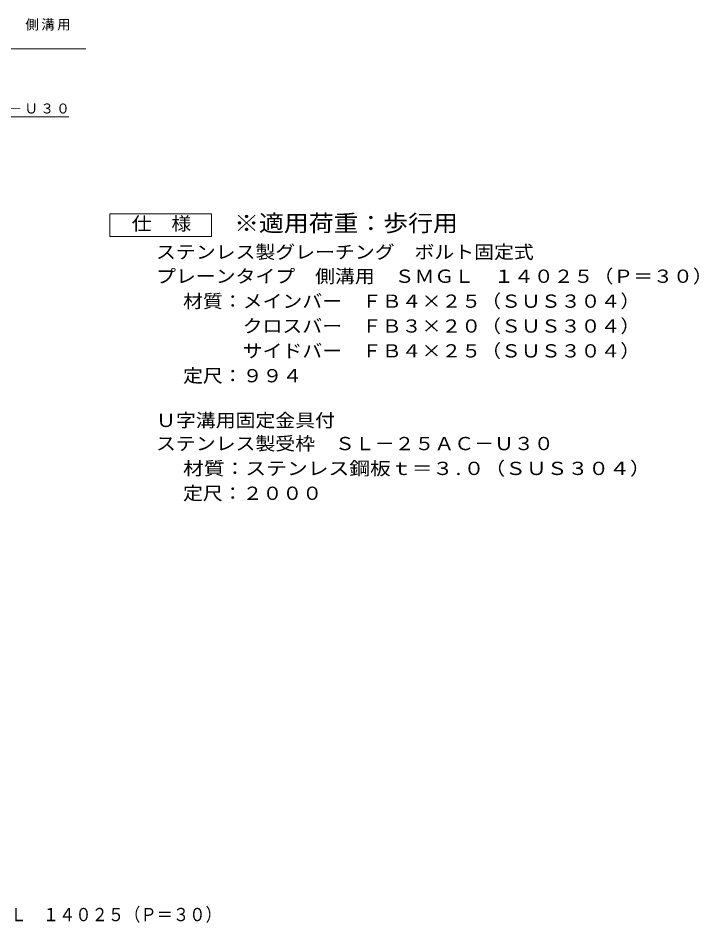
# Model space of a CAD drawing. Units: millimetres at full size; details may follow other scales. Extents: x -437 to 461, y -392 to 305.
# Drawn here: x 159.9 to 461.2, y -382.2 to 18.4 of the extents above; entities that cross this region are included whole.
import ezdxf
from ezdxf.enums import TextEntityAlignment as Align

# ---------------------------------------------------------------- set-up
doc = ezdxf.new("R2010")
doc.units = ezdxf.units.MM
doc.header["$LTSCALE"] = 2
doc.layers.add('D-5_建具', color=7, linetype='Continuous', lineweight=9)
doc.layers.add('F-0_F-0ﾚｲﾔ', color=2, linetype='Continuous')
doc.styles.add('ＭＳ ゴシック', font='')
doc.styles.get('ＭＳ ゴシック').set_extended_font_data('MS Gothic')

msp = doc.modelspace()

# ---------------------------------------------------------------- linework, layer by layer
at = {"layer": 'D-5_建具'}
for p, q in [((57.802, 4.726), (189.806, 4.726)), ((50.389, -25.274), (182.393, -25.274))]:
    msp.add_line(p, q, dxfattribs=at)
msp.add_lwpolyline([(245.521, -78.274), (200.521, -78.274), (200.521, -68.274), (245.521, -68.274)], close=True, dxfattribs=at)

# ---------------------------------------------------------------- texts
at = {"layer": 'D-5_建具', "color": 3, "style": 'ＭＳ ゴシック', "width": 1.1}
msp.add_text('※適用荷重：歩行用', height=7.331, dxfattribs=at).set_placement((255.521, -78.274), align=Align.BOTTOM_LEFT)
at = {"layer": 'D-5_建具', "color": 2, "style": 'ＭＳ ゴシック'}
for s, width, p in [('仕\u3000様', 1.1, (210.155, -77.292)), ('ステンレス製グレーチング\u3000ボルト固定式', 1.1, (220.939, -89.858)), ('プレーンタイプ\u3000側溝用\u3000ＳＭＧＬ\u3000１４０２５（Ｐ＝３０）', 1.1, (220.939, -100.583)), ('材質：メインバー\u3000ＦＢ４×２５（ＳＵＳ３０４）', 1.1, (232.882, -111.624)), ('\u3000\u3000\u3000クロスバー\u3000ＦＢ３×２０（ＳＵＳ３０４）', 1.1, (232.882, -122.624)), ('\u3000\u3000\u3000サイドバー\u3000ＦＢ４×２５（ＳＵＳ３０４）', 1.1, (232.882, -133.624)), ('定尺：９９４', 1.1, (232.882, -144.624)), ('Ｕ字溝用固定金具付', 1.1, (220.939, -164.398)), ('ステンレス製受枠\u3000ＳＬ－２５ＡＣ－Ｕ３０', 1.1, (220.939, -174.659)), ('材質：ステンレス鋼板ｔ＝３.０（ＳＵＳ３０４）', 1.15, (232.882, -185.659)), ('定尺：２０００', 1.1, (232.882, -196.659))]:
    msp.add_text(s, height=5.865, dxfattribs=dict(at, width=width)).set_placement(p, align=Align.BOTTOM_LEFT)
at = {"layer": 'D-5_建具', "char_height": 4.399, "attachment_point": 7, "style": 'ＭＳ ゴシック'}
for s, insert in [('\\T1.17;ボルト固定式\u3000プレーンタイプ\u3000側溝用', (57.806, 12.828)), ('\\T1.17;ステンレス製受枠ＳＬ－２５ＡＣ－Ｕ３０', (50.393, -24.322))]:
    msp.add_mtext(s, dxfattribs=dict(at, insert=insert))
at = {"layer": 'F-0_F-0ﾚｲﾔ', "style": 'ＭＳ ゴシック', "width": 0.9}
msp.add_text('ステンレス製グレーチング\u3000ボルト固定式\u3000プレーンタイプ\u3000側溝用\u3000ＳＭＧＬ\u3000１４０２５（Ｐ＝３０）', height=5.865, dxfattribs=at).set_placement((-95.565, -383.172), align=Align.BOTTOM_LEFT)

doc.saveas('drawing.dxf')
